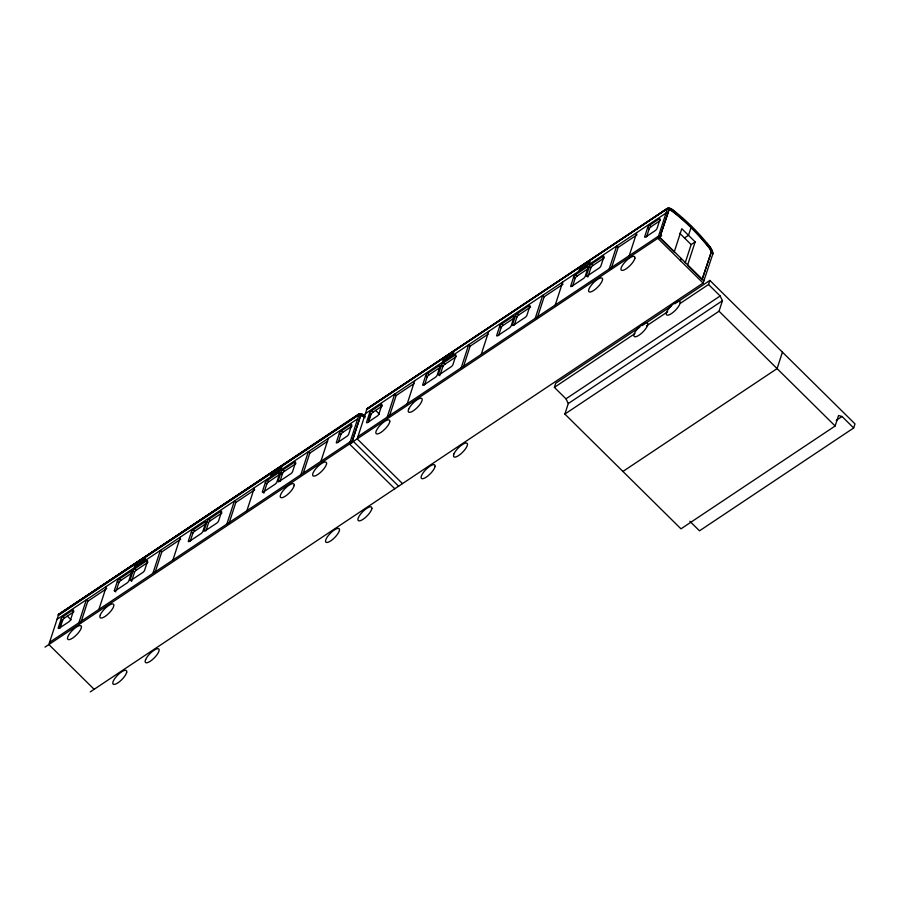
<?xml version="1.0" encoding="UTF-8"?>
<svg xmlns="http://www.w3.org/2000/svg" width="900" height="900" viewBox="0 0 900 900"><rect width="100%" height="100%" fill="white"/><g stroke="black" fill="none" stroke-linecap="round" stroke-linejoin="round"><path stroke-width="1.35" d="M58.376 615.251L359.01 414.697L58.376 615.251L48.859 644.546L94.14 689.31M61.223 618.761L58.241 627.908A2.16 0.698 -45.3 0 0 59.389 628.11L68.636 621.945A2.16 0.698 -45.3 0 0 70.582 619.684L73.552 610.526A2.16 0.698 -45.3 0 0 72.416 610.324L63.157 616.489A2.16 0.698 -45.3 0 0 61.223 618.761L62.674 620.19L60.12 628.031M59.782 627.221L61.875 620.764M78.874 622.778L86.344 599.783L87.795 601.222L80.741 622.935M98.91 609.413L106.38 586.418M114.367 590.467L117.337 581.321A2.16 0.698 -45.3 0 1 119.284 579.06L130.691 571.444A2.16 0.698 -45.3 0 1 131.828 571.658L128.858 580.804A2.16 0.698 -45.3 0 1 126.911 583.065L115.504 590.681A2.16 0.698 -45.3 0 1 114.367 590.467L115.819 591.908M116.235 590.602L118.789 582.761A2.16 0.698 -45.3 0 1 120.735 580.489L132.142 572.884L130.691 571.444M133.065 570.836L130.095 579.982A2.16 0.698 -45.3 0 0 131.231 580.185L142.639 572.58A2.16 0.698 -45.3 0 0 144.585 570.319L147.555 561.161A2.16 0.698 -45.3 0 0 146.419 560.959L135.011 568.564A2.16 0.698 -45.3 0 0 133.065 570.836L134.516 572.265L131.546 581.411M152.876 573.413L160.346 550.418L161.797 551.858L155.149 572.299M172.912 560.048L180.382 537.053M191.34 531.956L188.37 541.102A2.16 0.698 -45.3 0 0 189.506 541.316L200.914 533.7A2.16 0.698 -45.3 0 0 202.86 531.439L205.83 522.293A2.16 0.698 -45.3 0 0 204.694 522.079L193.286 529.695A2.16 0.698 -45.3 0 0 191.34 531.956L192.791 533.396L190.237 541.238M207.067 521.471L204.086 530.618A2.16 0.698 -45.3 0 0 205.234 530.82L216.641 523.215A2.16 0.698 -45.3 0 0 218.588 520.942L221.558 511.796A2.16 0.698 -45.3 0 0 220.421 511.594L209.002 519.199A2.16 0.698 -45.3 0 0 207.067 521.471L208.519 522.9L205.965 530.741M226.868 524.048L234.349 501.053L235.8 502.493L229.151 522.934M246.915 510.683L254.385 487.688M265.343 482.591L262.373 491.738A2.16 0.698 -45.3 0 0 263.509 491.951L274.916 484.335A2.16 0.698 -45.3 0 0 276.863 482.074L279.832 472.928A2.16 0.698 -45.3 0 0 278.696 472.714L267.289 480.33A2.16 0.698 -45.3 0 0 265.343 482.591L266.794 484.02L263.824 493.178M281.07 472.095L278.089 481.252A2.16 0.698 -45.3 0 0 279.236 481.455L290.644 473.85A2.16 0.698 -45.3 0 0 292.59 471.577L295.56 462.431A2.16 0.698 -45.3 0 0 294.412 462.229L283.005 469.834A2.16 0.698 -45.3 0 0 281.07 472.095L282.521 473.535L279.968 481.376M300.87 474.683L308.351 451.688L309.803 453.127L303.154 473.569M320.918 461.317L328.387 438.322M339.345 433.226L336.364 442.373A2.16 0.698 -45.3 0 0 337.511 442.586L346.759 436.41A2.16 0.698 -45.3 0 0 348.705 434.149L351.675 424.991A2.16 0.698 -45.3 0 0 350.539 424.789L341.28 430.954A2.16 0.698 -45.3 0 0 339.345 433.226L340.796 434.655L338.243 442.496M359.01 414.697L349.481 444.004L394.774 488.756M351.776 442.091L360.664 415.519A6.683 3.409 56.3 0 1 364.14 416.745L363.836 416.947A6.683 3.409 56.3 0 0 360.349 415.721M360.664 415.519L351.664 443.205L350.213 441.776L49.579 642.319M667.102 208.699L366.716 409.556L357.199 438.863L402.48 483.615M369.562 413.066L366.581 422.213A2.16 0.698 -45.3 0 0 367.729 422.426L376.976 416.25A2.16 0.698 -45.3 0 0 378.923 413.989L381.892 404.843A2.16 0.698 -45.3 0 0 380.756 404.629L371.498 410.805A2.16 0.698 -45.3 0 0 369.562 413.066L371.014 414.506L368.46 422.348M368.539 420.233L370.586 413.82M387.214 417.094L394.684 394.099L396.135 395.527L389.486 415.969M407.25 403.718L414.72 380.723M425.678 375.626L422.707 384.784A2.16 0.698 -45.3 0 0 423.844 384.986L435.251 377.381A2.16 0.698 -45.3 0 0 437.197 375.109L440.168 365.963A2.16 0.698 -45.3 0 0 439.031 365.76L427.624 373.365A2.16 0.698 -45.3 0 0 425.678 375.626L427.129 377.066L424.575 384.907M438.435 374.287L441.405 365.141A2.16 0.698 -45.3 0 1 443.351 362.88L454.759 355.264A2.16 0.698 -45.3 0 1 455.895 355.478L452.925 364.624A2.16 0.698 -45.3 0 1 450.979 366.885L439.571 374.501A2.16 0.698 -45.3 0 1 438.435 374.287L439.886 375.728M440.303 374.411L442.856 366.57A2.16 0.698 -45.3 0 1 444.803 364.309L456.21 356.704L454.759 355.264M461.216 367.729L468.686 344.723L470.137 346.162L463.489 366.604M481.252 354.353L488.723 331.358M499.68 326.261L496.71 335.419A2.16 0.698 -45.3 0 0 497.846 335.621L509.254 328.005A2.16 0.698 -45.3 0 0 511.2 325.744L514.17 316.598A2.16 0.698 -45.3 0 0 513.034 316.384L501.626 324A2.16 0.698 -45.3 0 0 499.68 326.261L501.131 327.701L498.577 335.543M515.408 315.776L512.426 324.923A2.16 0.698 -45.3 0 0 513.574 325.136L524.981 317.52A2.16 0.698 -45.3 0 0 526.928 315.259L529.898 306.101A2.16 0.698 -45.3 0 0 528.761 305.899L517.342 313.504A2.16 0.698 -45.3 0 0 515.408 315.776L516.859 317.205L514.305 325.046M535.207 318.364L542.689 295.358L544.14 296.798L537.075 318.51M555.255 304.988L562.725 281.993M573.683 276.896L570.712 286.043A2.16 0.698 -45.3 0 0 571.849 286.256L583.256 278.64A2.16 0.698 -45.3 0 0 585.202 276.379L588.173 267.233A2.16 0.698 -45.3 0 0 587.036 267.019L575.629 274.635A2.16 0.698 -45.3 0 0 573.683 276.896L575.134 278.336L572.58 286.178M586.429 275.558L589.41 266.411A2.16 0.698 -45.3 0 1 591.345 264.139L602.752 256.534A2.16 0.698 -45.3 0 1 603.9 256.736L600.93 265.894A2.16 0.698 -45.3 0 1 598.984 268.155L587.576 275.76A2.16 0.698 -45.3 0 1 586.429 275.558L587.88 276.986L590.861 267.84A2.16 0.698 -45.3 0 1 592.796 265.579L604.204 257.963L602.752 256.534M689.827 521.257L699.502 530.82L853.673 427.973L842.062 416.498L838.553 415.485L835.144 425.993L680.974 528.84L564.863 414.056L568.283 403.549L565.976 398.824L554.366 387.349L555.694 383.265L639.788 327.173M609.21 268.988L616.691 245.993L618.143 247.433L611.077 269.145M629.258 255.623L636.727 232.627M647.685 227.531L644.704 236.678A2.16 0.698 -45.3 0 0 645.851 236.891L655.099 230.715A2.16 0.698 -45.3 0 0 657.045 228.454L660.015 219.308A2.16 0.698 -45.3 0 0 658.879 219.094L649.62 225.27A2.16 0.698 -45.3 0 0 647.685 227.531L649.136 228.971L646.582 236.812M667.091 208.597L366.469 409.14L667.553 208.384A8.584 4.376 56.3 0 1 670.714 208.597L671.186 208.822A8.584 4.376 56.3 0 1 672.592 209.756L675.81 212.243A127.485 65.07 56.3 0 1 706.691 242.775L709.56 246.308A8.584 4.376 56.3 0 1 710.752 247.939L711.101 248.513A8.584 4.376 56.3 0 1 712.834 253.148L712.957 253.935M667.35 209.002L657.821 238.309L703.114 283.072L90.281 691.886M659.689 237.724L669.004 209.824A6.683 3.409 56.3 0 1 672.48 211.061L675.686 213.536A125.595 64.114 56.3 0 1 706.117 243.607L708.964 247.118A6.683 3.409 56.3 0 1 711.383 251.719L702.067 279.619L687.555 265.264L695.149 241.898L681.795 228.701L674.201 252.067L659.689 237.724L669.004 209.824M680.467 260.685L681.188 258.457M685.238 262.744L691.144 244.575L695.149 241.898M702.067 279.619L711.383 251.719M703.114 283.072L712.834 253.958M680.501 303.199L708.536 284.501L709.864 280.429L855 423.889L853.673 427.973M564.863 414.056L719.033 311.22L722.452 300.701L720.146 295.988L708.536 284.501M782.426 352.159L777.094 368.606L622.924 471.454M58.387 614.452L359.213 414.079A8.584 4.376 56.3 0 1 362.374 414.281L362.846 414.517A8.584 4.376 56.3 0 1 364.252 415.451L364.095 415.553A8.584 4.376 56.3 0 0 362.689 414.619L362.228 414.394A8.584 4.376 56.3 0 0 359.055 414.18M359.213 414.079L58.129 614.835L358.875 413.91L358.83 414.517M366.469 409.23L667.204 208.856M57.049 619.324L357.683 418.781M365.389 413.64L666.023 213.086M667.395 208.485A8.584 4.376 56.3 0 1 670.567 208.699L671.029 208.924A8.584 4.376 56.3 0 1 672.435 209.857L672.592 209.756M87.795 601.222L106.718 588.589M161.797 551.858L180.72 539.224M235.8 502.493L254.722 489.859M309.803 453.127L327.611 441.236M364.162 416.756L364.984 417.836M396.135 395.527L413.944 383.647M470.137 346.162L487.946 334.282M544.14 296.798L563.062 284.164M618.143 247.433L637.065 234.799M62.674 620.19A2.16 0.698 -45.3 0 1 64.609 617.929L73.867 611.752L72.416 610.324M134.516 572.265A2.16 0.698 -45.3 0 1 136.463 570.004L147.87 562.387L146.419 560.959M192.791 533.396A2.16 0.698 -45.3 0 1 194.737 531.124L206.145 523.519L204.694 522.079M208.519 522.9A2.16 0.698 -45.3 0 1 210.454 520.639L221.873 513.023L220.421 511.594M266.794 484.02A2.16 0.698 -45.3 0 1 268.74 481.759L280.148 474.154L278.696 472.714M282.521 473.535A2.16 0.698 -45.3 0 1 284.456 471.274L295.864 463.657L294.412 462.229M340.796 434.655A2.16 0.698 -45.3 0 1 342.731 432.394L351.99 426.218L350.539 424.789M371.014 414.506A2.16 0.698 -45.3 0 1 372.949 412.234L382.207 406.069L380.756 404.629M427.129 377.066A2.16 0.698 -45.3 0 1 429.075 374.805L440.483 367.189L439.031 365.76M501.131 327.701A2.16 0.698 -45.3 0 1 503.077 325.429L514.485 317.824L513.034 316.384M516.859 317.205A2.16 0.698 -45.3 0 1 518.794 314.944L530.212 307.327A2.16 0.698 -45.3 0 1 530.595 307.114M575.134 278.336A2.16 0.698 -45.3 0 1 577.08 276.064L588.488 268.459L587.036 267.019M649.136 228.971A2.16 0.698 -45.3 0 1 651.071 226.699L660.33 220.534L658.879 219.094M357.919 436.635L658.553 236.081L703.834 280.845M45 647.123L661.68 235.732M691.481 226.417L688.477 235.305L684.461 237.971M706.534 242.876L709.56 246.308M712.834 253.148L712.676 253.249A8.584 4.376 56.3 0 0 710.944 248.614L710.595 248.04A8.584 4.376 56.3 0 0 709.414 246.409M642.116 325.609L671.321 306.135M674.82 303.795L709.864 280.429M554.366 387.349L634.961 333.585M646.639 325.8L667.654 311.771M565.976 398.824L720.146 295.988M568.283 403.549L722.452 300.701M836.224 420.39L842.062 416.498M517.028 308.475L517.23 308.666A8.584 4.376 56.3 0 1 517.905 308.441M208.688 514.17L208.89 514.35A8.584 4.376 56.3 0 1 210.33 514.091M672.435 209.857L675.653 212.344M364.095 415.553L365.231 416.43M667.553 208.384L366.919 408.938A8.584 4.376 56.3 0 1 367.582 408.713M679.702 233.257L691.144 244.575M649.62 225.27L651.071 226.699M719.033 311.22L835.144 425.993M591.345 264.139L592.796 265.579M589.41 266.411L590.861 267.84M575.629 274.635L577.08 276.064M528.761 305.899L530.212 307.327M517.342 313.504L518.794 314.944M501.626 324L503.077 325.429M443.351 362.88L444.803 364.309M441.405 365.141L442.856 366.57M427.624 373.365L429.075 374.805M375.57 410.344L379.429 414.157M371.498 410.805L372.949 412.234M353.34 441.428L398.621 486.191M341.28 430.954L342.731 432.394M283.005 469.834L284.456 471.274M267.289 480.33L268.74 481.759M209.002 519.199L210.454 520.639M193.286 529.695L194.737 531.124M135.011 568.564L136.463 570.004M119.284 579.06L120.735 580.489M117.337 581.321L118.789 582.761M67.23 616.039L71.089 619.852M63.157 616.489L64.609 617.929M281.273 473.873A2.16 0.698 -45.3 0 1 281.284 474.356M668.689 210.026A6.683 3.409 56.3 0 1 672.176 211.264L675.383 213.739A125.595 64.114 56.3 0 1 705.803 243.821L708.66 247.32A6.683 3.409 56.3 0 1 711.067 251.921M367.065 408.836A8.584 4.376 56.3 0 1 367.74 408.611M58.725 614.531A8.584 4.376 56.3 0 1 59.051 614.385M81.427 627.39L81.259 628.065A9.484 3.049 -45.3 0 1 72.709 638.033A9.484 3.049 -45.3 0 1 67.691 637.11L67.984 636.367A9.484 3.049 -45.3 0 1 76.241 627.154A9.484 3.049 -45.3 0 1 81.427 627.39M126.72 672.154L126.54 672.829A9.484 3.049 -45.3 0 1 117.99 682.796A9.484 3.049 -45.3 0 1 112.972 681.874L113.265 681.131A9.484 3.049 -45.3 0 1 121.522 671.906A9.484 3.049 -45.3 0 1 126.72 672.154M294.188 485.46L294.019 486.135A9.484 3.049 -45.3 0 1 282.532 497.576A9.484 3.049 -45.3 0 1 284.782 488.801A9.484 3.049 -45.3 0 1 294.188 485.46M326.565 463.871L326.385 464.535A9.484 3.049 -45.3 0 1 317.835 474.502A9.484 3.049 -45.3 0 1 312.817 473.591L313.11 472.838A9.484 3.049 -45.3 0 1 321.379 463.624A9.484 3.049 -45.3 0 1 326.565 463.871M339.469 530.224L339.3 530.899A9.484 3.049 -45.3 0 1 327.814 542.34A9.484 3.049 -45.3 0 1 330.075 533.565A9.484 3.049 -45.3 0 1 339.469 530.224M389.767 421.706L389.599 422.37A9.484 3.049 -45.3 0 1 381.049 432.338A9.484 3.049 -45.3 0 1 376.031 431.426L376.324 430.673A9.484 3.049 -45.3 0 1 384.581 421.459A9.484 3.049 -45.3 0 1 389.767 421.706M371.846 508.635L371.678 509.299A9.484 3.049 -45.3 0 1 363.116 519.266A9.484 3.049 -45.3 0 1 358.11 518.355L358.391 517.601A9.484 3.049 -45.3 0 1 366.66 508.387A9.484 3.049 -45.3 0 1 371.846 508.635M435.06 466.459L434.88 467.134A9.484 3.049 -45.3 0 1 426.33 477.101A9.484 3.049 -45.3 0 1 421.312 476.19L421.605 475.436A9.484 3.049 -45.3 0 1 429.863 466.223A9.484 3.049 -45.3 0 1 435.06 466.459M602.528 279.776L602.359 280.44A9.484 3.049 -45.3 0 1 590.873 291.881A9.484 3.049 -45.3 0 1 593.123 283.106A9.484 3.049 -45.3 0 1 602.528 279.776M634.905 258.176L634.725 258.851A9.484 3.049 -45.3 0 1 626.175 268.808A9.484 3.049 -45.3 0 1 621.158 267.896L621.45 267.154A9.484 3.049 -45.3 0 1 629.719 257.929A9.484 3.049 -45.3 0 1 634.905 258.176M647.809 324.54L647.64 325.204A9.484 3.049 -45.3 0 1 636.154 336.645A9.484 3.049 -45.3 0 1 638.415 327.87A9.484 3.049 -45.3 0 1 647.809 324.54M680.186 302.94L680.018 303.604A9.484 3.049 -45.3 0 1 671.456 313.571A9.484 3.049 -45.3 0 1 666.45 312.66L666.731 311.906A9.484 3.049 -45.3 0 1 675 302.692A9.484 3.049 -45.3 0 1 680.186 302.94M135.056 564.773L134.325 567L144.664 560.104L145.384 557.887L135.056 564.773M271.44 473.794L270.709 476.021L281.048 469.125L281.767 466.897L271.44 473.794M443.396 359.077L442.665 361.305L453.004 354.42L453.724 352.192L443.396 359.077M579.78 268.099L579.049 270.326L589.387 263.43L590.107 261.214L579.78 268.099M100.361 614.768L100.069 615.521A9.484 3.049 -45.3 0 0 108.416 613.732A9.484 3.049 -45.3 0 0 112.185 603.945A9.484 3.049 -45.3 0 0 100.361 614.768M145.643 659.531L145.35 660.274A9.484 3.049 -45.3 0 0 153.697 658.485A9.484 3.049 -45.3 0 0 157.477 648.697A9.484 3.049 -45.3 0 0 145.643 659.531M408.701 409.072L408.409 409.826A9.484 3.049 -45.3 0 0 416.756 408.037A9.484 3.049 -45.3 0 0 420.525 398.25A9.484 3.049 -45.3 0 0 408.701 409.072M453.983 453.836L453.69 454.59A9.484 3.049 -45.3 0 0 462.037 452.801A9.484 3.049 -45.3 0 0 465.817 443.014A9.484 3.049 -45.3 0 0 453.983 453.836"/></g></svg>
